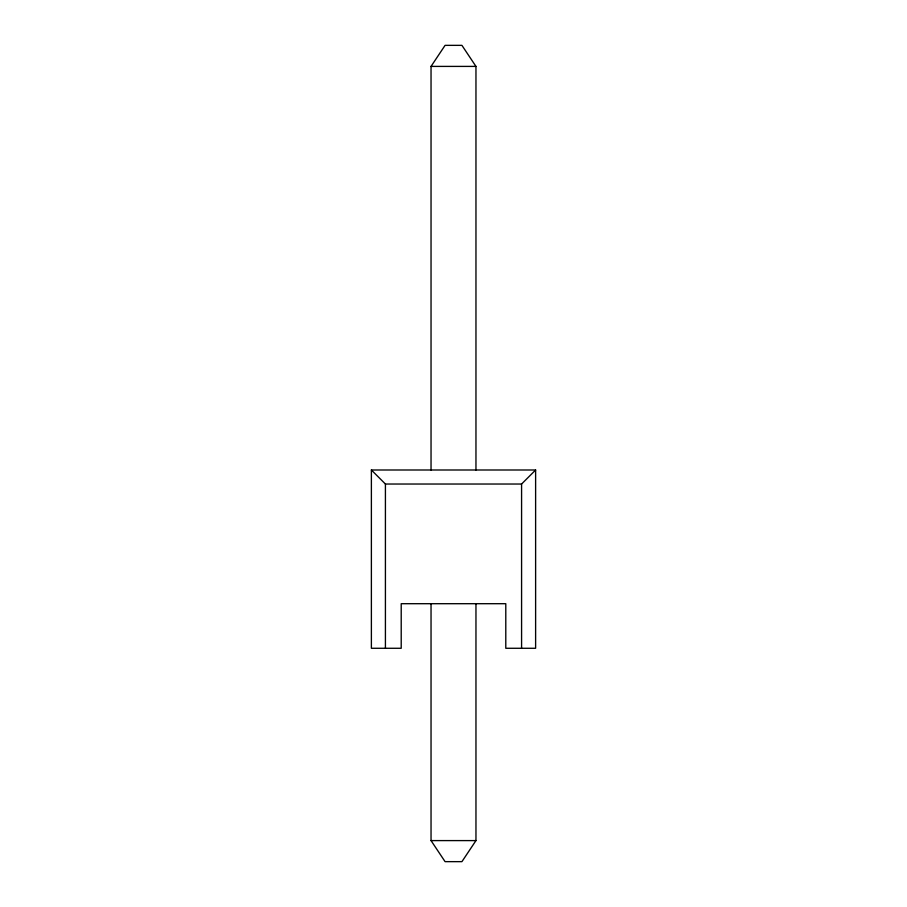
<?xml version="1.0" encoding="UTF-8"?>
<svg xmlns="http://www.w3.org/2000/svg" width="907" height="907" viewBox="0 0 907 907"><rect width="100%" height="100%" fill="white"/><g stroke="black" fill="none" stroke-linecap="round" stroke-linejoin="round"><path stroke-width="1.36" d="M431.04 469.996L431.04 66.404L445.076 45.35L461.924 45.35L475.96 66.404L475.96 469.996M475.96 604.277L475.96 840.596L461.924 861.65L445.076 861.65L431.04 840.596L431.04 604.277M521.582 648.278L521.582 484.032L535.618 469.996L371.382 469.996L371.382 648.278L401.211 648.278L401.211 603.699L505.789 603.699L505.789 648.278L535.618 648.278L535.618 469.996M431.04 66.404L475.96 66.404M371.382 469.996L385.418 484.032L521.582 484.032M431.04 840.596L475.96 840.596M385.418 484.032L385.418 648.278"/></g></svg>
